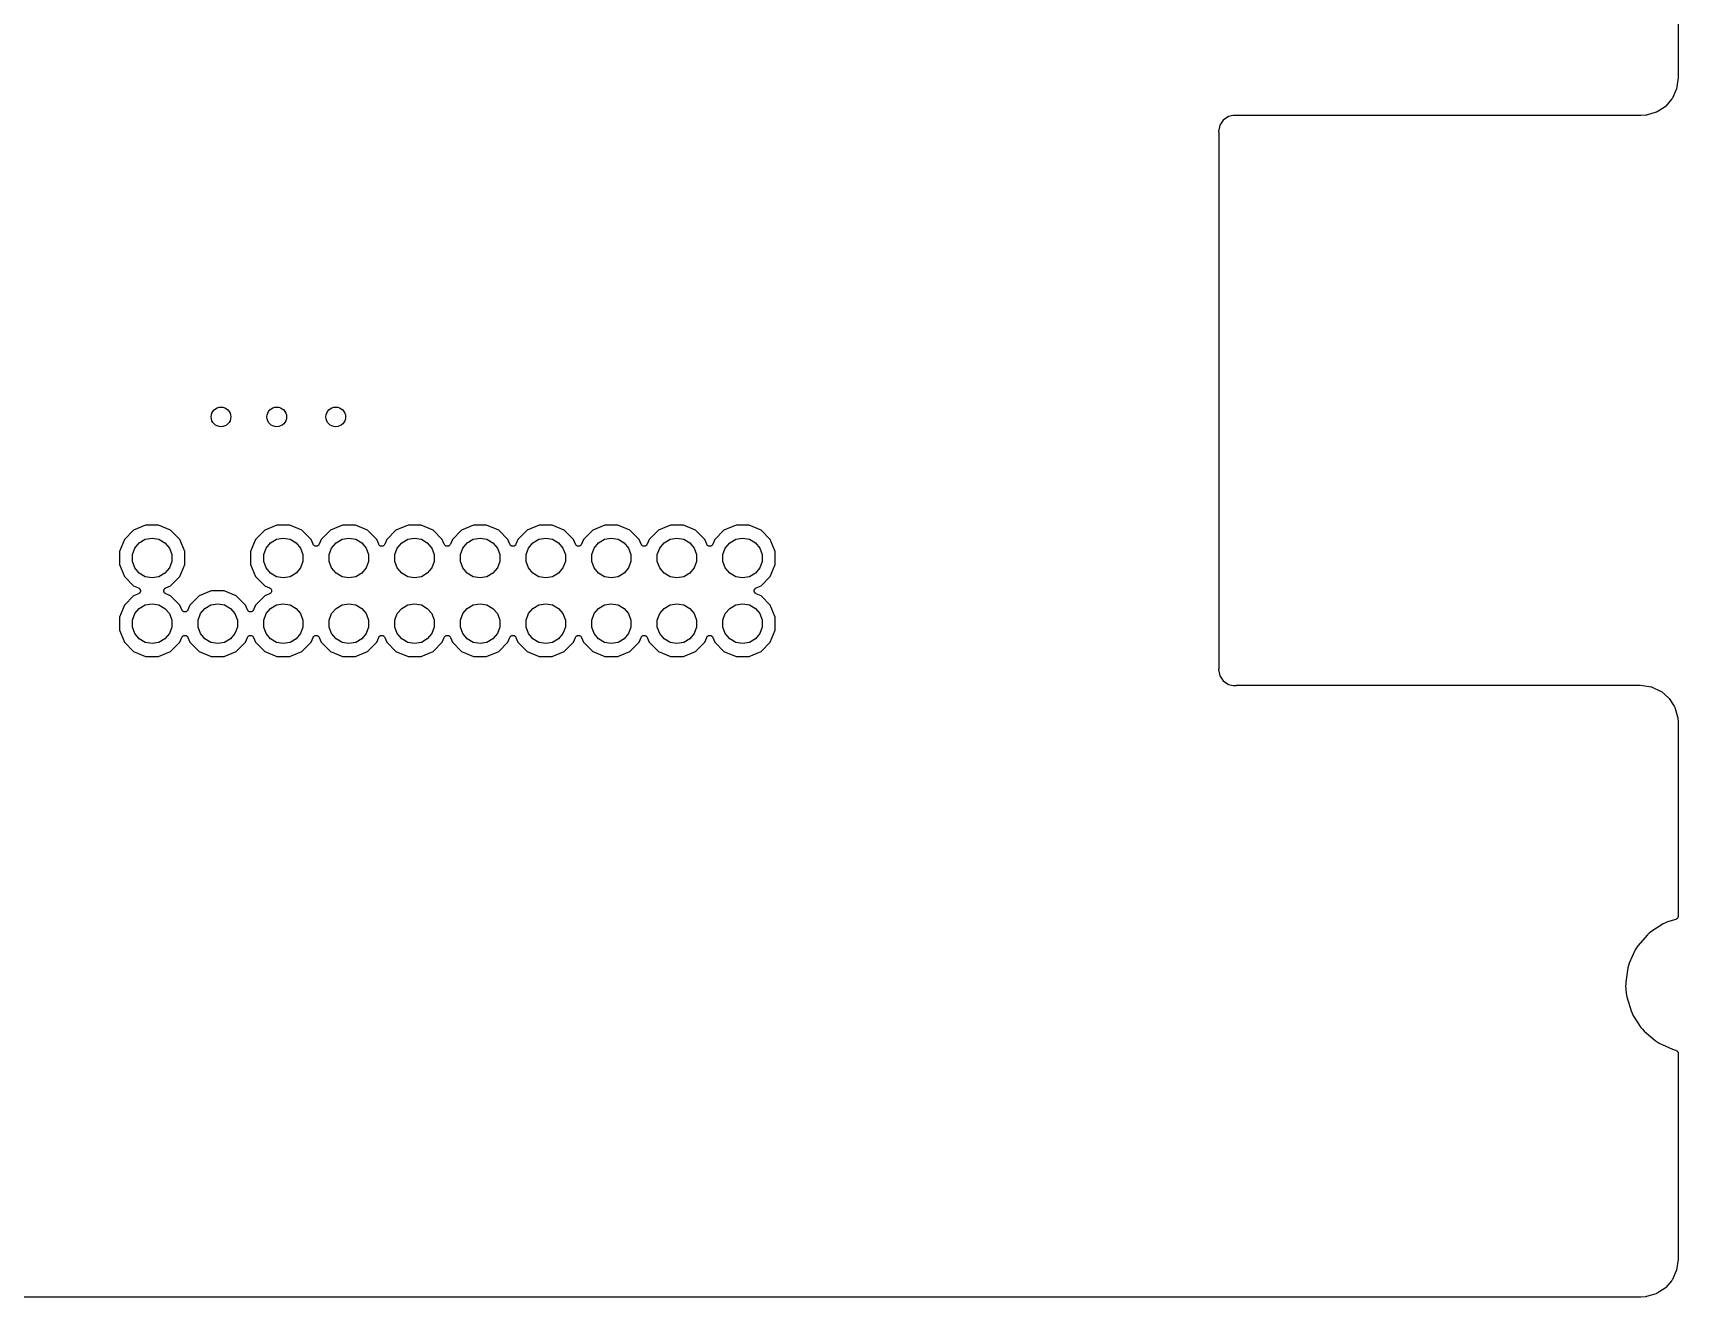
# Model space of a CAD drawing. Extents: x 121 to 245, y -148 to -51.
# Drawn here: x 180.8 to 244.5, y -148.5 to -99.6 of the extents above; entities that cross this region are included whole.
import ezdxf

# ---------------------------------------------------------------- set-up
doc = ezdxf.new("R2010")
doc.units = 0
doc.header["$MEASUREMENT"] = 0
doc.layers.add('BLACK', color=7, linetype='CONTINUOUS')

msp = doc.modelspace()

# ---------------------------------------------------------------- linework, layer by layer
at = {"layer": 'BLACK', "linetype": 'CONTINUOUS'}
for p, q in [((244.502, -56.7324), (244.502, -101.294)), ((244.431, -101.76), (244.28, -102.093)), ((244.436, -101.743), (244.431, -101.76)), ((244.441, -101.726), (244.436, -101.743)), ((244.501, -101.312), (244.441, -101.726)), ((244.502, -101.294), (244.5, -101.303)), ((244.5, -101.303), (244.501, -101.312)), ((243.995, -102.424), (243.688, -102.623)), ((244.008, -102.412), (243.995, -102.424)), ((244.022, -102.401), (244.008, -102.412)), ((244.261, -102.124), (244.022, -102.401)), ((244.27, -102.108), (244.261, -102.124)), ((244.28, -102.093), (244.27, -102.108)), ((226.757, -103.141), (226.71, -103.378)), ((226.892, -102.94), (226.757, -103.141)), ((227.093, -102.805), (226.892, -102.94)), ((227.282, -102.768), (227.093, -102.805)), ((227.33, -102.758), (227.282, -102.768)), ((227.282, -102.768), (227.282, -102.768)), ((227.378, -102.768), (227.33, -102.758)), ((227.39, -102.768), (227.378, -102.768)), ((227.402, -102.77), (227.39, -102.768)), ((243.051, -102.77), (227.402, -102.77)), ((243.055, -102.769), (243.051, -102.77)), ((243.06, -102.77), (243.055, -102.769)), ((243.254, -102.755), (243.06, -102.77)), ((243.267, -102.752), (243.254, -102.755)), ((243.281, -102.75), (243.267, -102.752)), ((243.655, -102.638), (243.281, -102.75)), ((243.671, -102.63), (243.655, -102.638)), ((243.688, -102.623), (243.671, -102.63)), ((226.71, -103.378), (226.72, -103.426)), ((226.72, -103.426), (226.72, -103.438)), ((226.72, -103.438), (226.722, -103.45)), ((226.722, -103.45), (226.722, -124.134)), ((184.702, -118.813), (184.345, -119.17)), ((185.168, -118.62), (184.702, -118.813)), ((185.672, -118.62), (185.168, -118.62)), ((186.138, -118.813), (185.672, -118.62)), ((186.495, -119.17), (186.138, -118.813)), ((189.782, -118.813), (189.425, -119.17)), ((190.248, -118.62), (189.782, -118.813)), ((190.752, -118.62), (190.248, -118.62)), ((191.218, -118.813), (190.752, -118.62)), ((191.575, -119.17), (191.218, -118.813)), ((192.322, -118.813), (191.965, -119.17)), ((192.788, -118.62), (192.322, -118.813)), ((193.292, -118.62), (192.788, -118.62)), ((193.758, -118.813), (193.292, -118.62)), ((194.115, -119.17), (193.758, -118.813)), ((194.862, -118.813), (194.505, -119.17)), ((195.328, -118.62), (194.862, -118.813)), ((195.832, -118.62), (195.328, -118.62)), ((196.298, -118.813), (195.832, -118.62)), ((196.655, -119.17), (196.298, -118.813)), ((197.402, -118.813), (197.045, -119.17)), ((197.868, -118.62), (197.402, -118.813)), ((198.372, -118.62), (197.868, -118.62)), ((198.838, -118.813), (198.372, -118.62)), ((199.195, -119.17), (198.838, -118.813)), ((199.942, -118.813), (199.585, -119.17)), ((200.408, -118.62), (199.942, -118.813)), ((200.912, -118.62), (200.408, -118.62)), ((201.378, -118.813), (200.912, -118.62)), ((201.735, -119.17), (201.378, -118.813)), ((202.482, -118.813), (202.125, -119.17)), ((202.948, -118.62), (202.482, -118.813)), ((203.452, -118.62), (202.948, -118.62)), ((203.918, -118.813), (203.452, -118.62)), ((204.275, -119.17), (203.918, -118.813)), ((205.022, -118.813), (204.665, -119.17)), ((205.488, -118.62), (205.022, -118.813)), ((205.992, -118.62), (205.488, -118.62)), ((206.458, -118.813), (205.992, -118.62)), ((206.815, -119.17), (206.458, -118.813)), ((207.562, -118.813), (207.205, -119.17)), ((208.028, -118.62), (207.562, -118.813)), ((208.532, -118.62), (208.028, -118.62)), ((208.998, -118.813), (208.532, -118.62)), ((209.355, -119.17), (208.998, -118.813)), ((184.345, -119.17), (184.152, -119.636)), ((184.152, -119.636), (184.152, -120.14)), ((184.66, -119.754), (184.752, -119.502)), ((184.752, -119.502), (184.924, -119.297)), ((184.924, -119.297), (185.156, -119.163)), ((185.156, -119.163), (185.42, -119.116)), ((185.42, -119.116), (185.684, -119.163)), ((185.684, -119.163), (185.916, -119.297)), ((185.916, -119.297), (186.088, -119.502)), ((186.088, -119.502), (186.18, -119.754)), ((186.688, -119.636), (186.495, -119.17)), ((186.688, -120.14), (186.688, -119.636)), ((189.425, -119.17), (189.232, -119.636)), ((189.232, -119.636), (189.232, -120.14)), ((189.74, -119.754), (189.832, -119.502)), ((189.832, -119.502), (190.004, -119.297)), ((190.004, -119.297), (190.236, -119.163)), ((190.236, -119.163), (190.5, -119.116)), ((190.5, -119.116), (190.764, -119.163)), ((190.764, -119.163), (190.996, -119.297)), ((190.996, -119.297), (191.168, -119.502)), ((191.168, -119.502), (191.26, -119.754)), ((191.653, -119.357), (191.575, -119.17)), ((191.662, -119.371), (191.653, -119.357)), ((191.669, -119.386), (191.662, -119.371)), ((191.673, -119.39), (191.669, -119.386)), ((191.676, -119.395), (191.673, -119.39)), ((191.69, -119.405), (191.676, -119.395)), ((191.702, -119.416), (191.69, -119.405)), ((191.707, -119.418), (191.702, -119.416)), ((191.711, -119.421), (191.707, -119.418)), ((191.727, -119.426), (191.711, -119.421)), ((191.743, -119.433), (191.727, -119.426)), ((191.748, -119.433), (191.743, -119.433)), ((191.753, -119.435), (191.748, -119.433)), ((191.77, -119.434), (191.753, -119.435)), ((191.787, -119.435), (191.77, -119.434)), ((191.792, -119.433), (191.787, -119.435)), ((191.797, -119.433), (191.792, -119.433)), ((191.813, -119.426), (191.797, -119.433)), ((191.829, -119.421), (191.813, -119.426)), ((191.833, -119.418), (191.829, -119.421)), ((191.838, -119.416), (191.833, -119.418)), ((191.85, -119.405), (191.838, -119.416)), ((191.864, -119.395), (191.85, -119.405)), ((191.867, -119.39), (191.864, -119.395)), ((191.871, -119.386), (191.867, -119.39)), ((191.878, -119.371), (191.871, -119.386)), ((191.887, -119.357), (191.878, -119.371)), ((191.965, -119.17), (191.887, -119.357)), ((192.28, -119.754), (192.372, -119.502)), ((192.372, -119.502), (192.544, -119.297)), ((192.544, -119.297), (192.776, -119.163)), ((192.776, -119.163), (193.04, -119.116)), ((193.04, -119.116), (193.304, -119.163)), ((193.304, -119.163), (193.536, -119.297)), ((193.536, -119.297), (193.708, -119.502)), ((193.708, -119.502), (193.8, -119.754)), ((194.193, -119.357), (194.115, -119.17)), ((194.202, -119.371), (194.193, -119.357)), ((194.209, -119.386), (194.202, -119.371)), ((194.213, -119.39), (194.209, -119.386)), ((194.216, -119.395), (194.213, -119.39)), ((194.23, -119.405), (194.216, -119.395)), ((194.242, -119.416), (194.23, -119.405)), ((194.247, -119.418), (194.242, -119.416)), ((194.251, -119.421), (194.247, -119.418)), ((194.267, -119.426), (194.251, -119.421)), ((194.283, -119.433), (194.267, -119.426)), ((194.288, -119.433), (194.283, -119.433)), ((194.293, -119.435), (194.288, -119.433)), ((194.31, -119.434), (194.293, -119.435)), ((194.327, -119.435), (194.31, -119.434)), ((194.332, -119.433), (194.327, -119.435)), ((194.337, -119.433), (194.332, -119.433)), ((194.353, -119.426), (194.337, -119.433)), ((194.369, -119.421), (194.353, -119.426)), ((194.373, -119.418), (194.369, -119.421)), ((194.378, -119.416), (194.373, -119.418)), ((194.39, -119.405), (194.378, -119.416)), ((194.404, -119.395), (194.39, -119.405)), ((194.407, -119.39), (194.404, -119.395)), ((194.411, -119.386), (194.407, -119.39)), ((194.418, -119.371), (194.411, -119.386)), ((194.427, -119.357), (194.418, -119.371)), ((194.505, -119.17), (194.427, -119.357)), ((194.82, -119.754), (194.912, -119.502)), ((194.912, -119.502), (195.084, -119.297)), ((195.084, -119.297), (195.316, -119.163)), ((195.316, -119.163), (195.58, -119.116)), ((195.58, -119.116), (195.844, -119.163)), ((195.844, -119.163), (196.076, -119.297)), ((196.076, -119.297), (196.248, -119.502)), ((196.248, -119.502), (196.34, -119.754)), ((196.733, -119.357), (196.655, -119.17)), ((196.742, -119.371), (196.733, -119.357)), ((196.749, -119.386), (196.742, -119.371)), ((196.753, -119.39), (196.749, -119.386)), ((196.756, -119.395), (196.753, -119.39)), ((196.77, -119.405), (196.756, -119.395)), ((196.782, -119.416), (196.77, -119.405)), ((196.787, -119.418), (196.782, -119.416)), ((196.791, -119.421), (196.787, -119.418)), ((196.807, -119.426), (196.791, -119.421)), ((196.823, -119.433), (196.807, -119.426)), ((196.828, -119.433), (196.823, -119.433)), ((196.833, -119.435), (196.828, -119.433)), ((196.85, -119.434), (196.833, -119.435)), ((196.867, -119.435), (196.85, -119.434)), ((196.872, -119.433), (196.867, -119.435)), ((196.877, -119.433), (196.872, -119.433)), ((196.893, -119.426), (196.877, -119.433)), ((196.909, -119.421), (196.893, -119.426)), ((196.913, -119.418), (196.909, -119.421)), ((196.918, -119.416), (196.913, -119.418)), ((196.93, -119.405), (196.918, -119.416)), ((196.944, -119.395), (196.93, -119.405)), ((196.947, -119.39), (196.944, -119.395)), ((196.951, -119.386), (196.947, -119.39)), ((196.958, -119.371), (196.951, -119.386)), ((196.967, -119.357), (196.958, -119.371)), ((197.045, -119.17), (196.967, -119.357)), ((197.36, -119.754), (197.452, -119.502)), ((197.452, -119.502), (197.624, -119.297)), ((197.624, -119.297), (197.856, -119.163)), ((197.856, -119.163), (198.12, -119.116)), ((198.12, -119.116), (198.384, -119.163)), ((198.384, -119.163), (198.616, -119.297)), ((198.616, -119.297), (198.788, -119.502)), ((198.788, -119.502), (198.88, -119.754)), ((199.273, -119.357), (199.195, -119.17)), ((199.282, -119.371), (199.273, -119.357)), ((199.289, -119.386), (199.282, -119.371)), ((199.293, -119.39), (199.289, -119.386)), ((199.296, -119.395), (199.293, -119.39)), ((199.31, -119.405), (199.296, -119.395)), ((199.322, -119.416), (199.31, -119.405)), ((199.327, -119.418), (199.322, -119.416)), ((199.331, -119.421), (199.327, -119.418)), ((199.347, -119.426), (199.331, -119.421)), ((199.363, -119.433), (199.347, -119.426)), ((199.368, -119.433), (199.363, -119.433)), ((199.373, -119.435), (199.368, -119.433)), ((199.39, -119.434), (199.373, -119.435)), ((199.407, -119.435), (199.39, -119.434)), ((199.412, -119.433), (199.407, -119.435)), ((199.417, -119.433), (199.412, -119.433)), ((199.433, -119.426), (199.417, -119.433)), ((199.449, -119.421), (199.433, -119.426)), ((199.453, -119.418), (199.449, -119.421)), ((199.458, -119.416), (199.453, -119.418)), ((199.47, -119.405), (199.458, -119.416)), ((199.484, -119.395), (199.47, -119.405)), ((199.487, -119.39), (199.484, -119.395)), ((199.491, -119.386), (199.487, -119.39)), ((199.498, -119.371), (199.491, -119.386)), ((199.507, -119.357), (199.498, -119.371)), ((199.585, -119.17), (199.507, -119.357)), ((199.9, -119.754), (199.992, -119.502)), ((199.992, -119.502), (200.164, -119.297)), ((200.164, -119.297), (200.396, -119.163)), ((200.396, -119.163), (200.66, -119.116)), ((200.66, -119.116), (200.924, -119.163)), ((200.924, -119.163), (201.156, -119.297)), ((201.156, -119.297), (201.328, -119.502)), ((201.328, -119.502), (201.42, -119.754)), ((201.813, -119.357), (201.735, -119.17)), ((201.822, -119.371), (201.813, -119.357)), ((201.829, -119.386), (201.822, -119.371)), ((201.833, -119.39), (201.829, -119.386)), ((201.836, -119.395), (201.833, -119.39)), ((201.85, -119.405), (201.836, -119.395)), ((201.862, -119.416), (201.85, -119.405)), ((201.867, -119.418), (201.862, -119.416)), ((201.871, -119.421), (201.867, -119.418)), ((201.887, -119.426), (201.871, -119.421)), ((201.903, -119.433), (201.887, -119.426)), ((201.908, -119.433), (201.903, -119.433)), ((201.913, -119.435), (201.908, -119.433)), ((201.93, -119.434), (201.913, -119.435)), ((201.947, -119.435), (201.93, -119.434)), ((201.952, -119.433), (201.947, -119.435)), ((201.957, -119.433), (201.952, -119.433)), ((201.973, -119.426), (201.957, -119.433)), ((201.989, -119.421), (201.973, -119.426)), ((201.993, -119.418), (201.989, -119.421)), ((201.998, -119.416), (201.993, -119.418)), ((202.01, -119.405), (201.998, -119.416)), ((202.024, -119.395), (202.01, -119.405)), ((202.027, -119.39), (202.024, -119.395)), ((202.031, -119.386), (202.027, -119.39)), ((202.038, -119.371), (202.031, -119.386)), ((202.047, -119.357), (202.038, -119.371)), ((202.125, -119.17), (202.047, -119.357)), ((202.44, -119.754), (202.532, -119.502)), ((202.532, -119.502), (202.704, -119.297)), ((202.704, -119.297), (202.936, -119.163)), ((202.936, -119.163), (203.2, -119.116)), ((203.2, -119.116), (203.464, -119.163)), ((203.464, -119.163), (203.696, -119.297)), ((203.696, -119.297), (203.868, -119.502)), ((203.868, -119.502), (203.96, -119.754)), ((204.353, -119.357), (204.275, -119.17)), ((204.362, -119.371), (204.353, -119.357)), ((204.369, -119.386), (204.362, -119.371)), ((204.373, -119.39), (204.369, -119.386)), ((204.376, -119.395), (204.373, -119.39)), ((204.39, -119.405), (204.376, -119.395)), ((204.402, -119.416), (204.39, -119.405)), ((204.407, -119.418), (204.402, -119.416)), ((204.411, -119.421), (204.407, -119.418)), ((204.427, -119.426), (204.411, -119.421)), ((204.443, -119.433), (204.427, -119.426)), ((204.448, -119.433), (204.443, -119.433)), ((204.453, -119.435), (204.448, -119.433)), ((204.47, -119.434), (204.453, -119.435)), ((204.487, -119.435), (204.47, -119.434)), ((204.492, -119.433), (204.487, -119.435)), ((204.497, -119.433), (204.492, -119.433)), ((204.513, -119.426), (204.497, -119.433)), ((204.529, -119.421), (204.513, -119.426)), ((204.533, -119.418), (204.529, -119.421)), ((204.538, -119.416), (204.533, -119.418)), ((204.55, -119.405), (204.538, -119.416)), ((204.564, -119.395), (204.55, -119.405)), ((204.567, -119.39), (204.564, -119.395)), ((204.571, -119.386), (204.567, -119.39)), ((204.578, -119.371), (204.571, -119.386)), ((204.587, -119.357), (204.578, -119.371)), ((204.665, -119.17), (204.587, -119.357)), ((204.98, -119.754), (205.072, -119.502)), ((205.072, -119.502), (205.244, -119.297)), ((205.244, -119.297), (205.476, -119.163)), ((205.476, -119.163), (205.74, -119.116)), ((205.74, -119.116), (206.004, -119.163)), ((206.004, -119.163), (206.236, -119.297)), ((206.236, -119.297), (206.408, -119.502)), ((206.408, -119.502), (206.5, -119.754)), ((206.893, -119.357), (206.815, -119.17)), ((206.902, -119.371), (206.893, -119.357)), ((206.909, -119.386), (206.902, -119.371)), ((206.913, -119.39), (206.909, -119.386)), ((206.916, -119.395), (206.913, -119.39)), ((206.93, -119.405), (206.916, -119.395)), ((206.942, -119.416), (206.93, -119.405)), ((206.947, -119.418), (206.942, -119.416)), ((206.951, -119.421), (206.947, -119.418)), ((206.967, -119.426), (206.951, -119.421)), ((206.983, -119.433), (206.967, -119.426)), ((206.988, -119.433), (206.983, -119.433)), ((206.993, -119.435), (206.988, -119.433)), ((207.01, -119.434), (206.993, -119.435)), ((207.027, -119.435), (207.01, -119.434)), ((207.032, -119.433), (207.027, -119.435)), ((207.037, -119.433), (207.032, -119.433)), ((207.053, -119.426), (207.037, -119.433)), ((207.069, -119.421), (207.053, -119.426)), ((207.073, -119.418), (207.069, -119.421)), ((207.078, -119.416), (207.073, -119.418)), ((207.09, -119.405), (207.078, -119.416)), ((207.104, -119.395), (207.09, -119.405)), ((207.107, -119.39), (207.104, -119.395)), ((207.111, -119.386), (207.107, -119.39)), ((207.118, -119.371), (207.111, -119.386)), ((207.127, -119.357), (207.118, -119.371)), ((207.205, -119.17), (207.127, -119.357)), ((207.52, -119.754), (207.612, -119.502)), ((207.612, -119.502), (207.784, -119.297)), ((207.784, -119.297), (208.016, -119.163)), ((208.016, -119.163), (208.28, -119.116)), ((208.28, -119.116), (208.544, -119.163)), ((208.544, -119.163), (208.776, -119.297)), ((208.776, -119.297), (208.948, -119.502)), ((208.948, -119.502), (209.04, -119.754)), ((209.548, -119.636), (209.355, -119.17)), ((209.548, -120.14), (209.548, -119.636)), ((184.152, -120.14), (184.345, -120.606)), ((184.66, -120.022), (184.66, -119.754)), ((184.752, -120.274), (184.66, -120.022)), ((184.924, -120.479), (184.752, -120.274)), ((186.088, -120.274), (185.916, -120.479)), ((186.18, -120.022), (186.088, -120.274)), ((186.18, -119.754), (186.18, -120.022)), ((186.495, -120.606), (186.688, -120.14)), ((189.232, -120.14), (189.425, -120.606)), ((189.74, -120.022), (189.74, -119.754)), ((189.832, -120.274), (189.74, -120.022)), ((190.004, -120.479), (189.832, -120.274)), ((191.168, -120.274), (190.996, -120.479)), ((191.26, -120.022), (191.168, -120.274)), ((191.26, -119.754), (191.26, -120.022)), ((192.28, -120.022), (192.28, -119.754)), ((192.372, -120.274), (192.28, -120.022)), ((192.544, -120.479), (192.372, -120.274)), ((193.708, -120.274), (193.536, -120.479)), ((193.8, -120.022), (193.708, -120.274)), ((193.8, -119.754), (193.8, -120.022)), ((194.82, -120.022), (194.82, -119.754)), ((194.912, -120.274), (194.82, -120.022)), ((195.084, -120.479), (194.912, -120.274)), ((196.248, -120.274), (196.076, -120.479)), ((196.34, -120.022), (196.248, -120.274)), ((196.34, -119.754), (196.34, -120.022)), ((197.36, -120.022), (197.36, -119.754)), ((197.452, -120.274), (197.36, -120.022)), ((197.624, -120.479), (197.452, -120.274)), ((198.788, -120.274), (198.616, -120.479)), ((198.88, -120.022), (198.788, -120.274)), ((198.88, -119.754), (198.88, -120.022)), ((199.9, -120.022), (199.9, -119.754)), ((199.992, -120.274), (199.9, -120.022)), ((200.164, -120.479), (199.992, -120.274)), ((201.328, -120.274), (201.156, -120.479)), ((201.42, -120.022), (201.328, -120.274)), ((201.42, -119.754), (201.42, -120.022)), ((202.44, -120.022), (202.44, -119.754)), ((202.532, -120.274), (202.44, -120.022)), ((202.704, -120.479), (202.532, -120.274)), ((203.868, -120.274), (203.696, -120.479)), ((203.96, -120.022), (203.868, -120.274)), ((203.96, -119.754), (203.96, -120.022)), ((204.98, -120.022), (204.98, -119.754)), ((205.072, -120.274), (204.98, -120.022)), ((205.244, -120.479), (205.072, -120.274)), ((206.408, -120.274), (206.236, -120.479)), ((206.5, -120.022), (206.408, -120.274)), ((206.5, -119.754), (206.5, -120.022)), ((207.52, -120.022), (207.52, -119.754)), ((207.612, -120.274), (207.52, -120.022)), ((207.784, -120.479), (207.612, -120.274)), ((208.948, -120.274), (208.776, -120.479)), ((209.04, -120.022), (208.948, -120.274)), ((209.04, -119.754), (209.04, -120.022)), ((209.355, -120.606), (209.548, -120.14)), ((184.345, -120.606), (184.702, -120.963)), ((184.702, -120.963), (184.889, -121.041)), ((185.156, -120.613), (184.924, -120.479)), ((185.42, -120.66), (185.156, -120.613)), ((185.684, -120.613), (185.42, -120.66)), ((185.916, -120.479), (185.684, -120.613)), ((185.951, -121.041), (186.138, -120.963)), ((186.138, -120.963), (186.495, -120.606)), ((189.425, -120.606), (189.782, -120.963)), ((189.782, -120.963), (189.969, -121.041)), ((190.236, -120.613), (190.004, -120.479)), ((190.5, -120.66), (190.236, -120.613)), ((190.764, -120.613), (190.5, -120.66)), ((190.996, -120.479), (190.764, -120.613)), ((192.776, -120.613), (192.544, -120.479)), ((193.04, -120.66), (192.776, -120.613)), ((193.304, -120.613), (193.04, -120.66)), ((193.536, -120.479), (193.304, -120.613)), ((195.316, -120.613), (195.084, -120.479)), ((195.58, -120.66), (195.316, -120.613)), ((195.844, -120.613), (195.58, -120.66)), ((196.076, -120.479), (195.844, -120.613)), ((197.856, -120.613), (197.624, -120.479)), ((198.12, -120.66), (197.856, -120.613)), ((198.384, -120.613), (198.12, -120.66)), ((198.616, -120.479), (198.384, -120.613)), ((200.396, -120.613), (200.164, -120.479)), ((200.66, -120.66), (200.396, -120.613)), ((200.924, -120.613), (200.66, -120.66)), ((201.156, -120.479), (200.924, -120.613)), ((202.936, -120.613), (202.704, -120.479)), ((203.2, -120.66), (202.936, -120.613)), ((203.464, -120.613), (203.2, -120.66)), ((203.696, -120.479), (203.464, -120.613)), ((205.476, -120.613), (205.244, -120.479)), ((205.74, -120.66), (205.476, -120.613)), ((206.004, -120.613), (205.74, -120.66)), ((206.236, -120.479), (206.004, -120.613)), ((208.016, -120.613), (207.784, -120.479)), ((208.28, -120.66), (208.016, -120.613)), ((208.544, -120.613), (208.28, -120.66)), ((208.776, -120.479), (208.544, -120.613)), ((208.811, -121.041), (208.998, -120.963)), ((208.998, -120.963), (209.355, -120.606)), ((184.702, -121.353), (184.345, -121.71)), ((184.889, -121.275), (184.702, -121.353)), ((184.889, -121.041), (184.903, -121.05)), ((184.903, -121.266), (184.889, -121.275)), ((184.903, -121.05), (184.918, -121.057)), ((184.918, -121.259), (184.903, -121.266)), ((184.918, -121.057), (184.922, -121.061)), ((184.922, -121.255), (184.918, -121.259)), ((184.922, -121.061), (184.927, -121.064)), ((184.927, -121.252), (184.922, -121.255)), ((184.927, -121.064), (184.937, -121.078)), ((184.937, -121.238), (184.927, -121.252)), ((184.937, -121.078), (184.948, -121.09)), ((184.948, -121.226), (184.937, -121.238)), ((184.948, -121.09), (184.95, -121.095)), ((184.95, -121.221), (184.948, -121.226)), ((184.95, -121.095), (184.953, -121.099)), ((184.953, -121.217), (184.95, -121.221)), ((184.953, -121.099), (184.958, -121.115)), ((184.958, -121.201), (184.953, -121.217)), ((184.958, -121.115), (184.965, -121.131)), ((184.965, -121.185), (184.958, -121.201)), ((184.965, -121.131), (184.965, -121.136)), ((184.965, -121.136), (184.967, -121.141)), ((184.967, -121.175), (184.965, -121.18)), ((184.965, -121.18), (184.965, -121.185)), ((184.967, -121.141), (184.966, -121.158)), ((184.966, -121.158), (184.967, -121.175)), ((185.156, -121.703), (185.42, -121.656)), ((185.42, -121.656), (185.684, -121.703)), ((185.873, -121.141), (185.875, -121.136)), ((185.874, -121.158), (185.873, -121.141)), ((185.873, -121.175), (185.874, -121.158)), ((185.875, -121.18), (185.873, -121.175)), ((185.875, -121.131), (185.882, -121.115)), ((185.875, -121.136), (185.875, -121.131)), ((185.875, -121.185), (185.875, -121.18)), ((185.882, -121.201), (185.875, -121.185)), ((185.882, -121.115), (185.887, -121.099)), ((185.887, -121.217), (185.882, -121.201)), ((185.887, -121.099), (185.89, -121.095)), ((185.89, -121.221), (185.887, -121.217)), ((185.89, -121.095), (185.892, -121.09)), ((185.892, -121.226), (185.89, -121.221)), ((185.892, -121.09), (185.903, -121.078)), ((185.903, -121.238), (185.892, -121.226)), ((185.903, -121.078), (185.913, -121.064)), ((185.913, -121.252), (185.903, -121.238)), ((185.913, -121.064), (185.918, -121.061)), ((185.918, -121.255), (185.913, -121.252)), ((185.918, -121.061), (185.922, -121.057)), ((185.922, -121.259), (185.918, -121.255)), ((185.922, -121.057), (185.937, -121.05)), ((185.937, -121.266), (185.922, -121.259)), ((185.937, -121.05), (185.951, -121.041)), ((185.951, -121.275), (185.937, -121.266)), ((186.138, -121.353), (185.951, -121.275)), ((186.495, -121.71), (186.138, -121.353)), ((187.242, -121.353), (186.885, -121.71)), ((187.708, -121.16), (187.242, -121.353)), ((187.696, -121.703), (187.96, -121.656)), ((188.212, -121.16), (187.708, -121.16)), ((187.96, -121.656), (188.224, -121.703)), ((188.678, -121.353), (188.212, -121.16)), ((189.035, -121.71), (188.678, -121.353)), ((189.782, -121.353), (189.425, -121.71)), ((189.969, -121.275), (189.782, -121.353)), ((189.969, -121.041), (189.983, -121.05)), ((189.983, -121.266), (189.969, -121.275)), ((189.983, -121.05), (189.998, -121.057)), ((189.998, -121.259), (189.983, -121.266)), ((189.998, -121.057), (190.002, -121.061)), ((190.002, -121.255), (189.998, -121.259)), ((190.002, -121.061), (190.007, -121.064)), ((190.007, -121.252), (190.002, -121.255)), ((190.007, -121.064), (190.017, -121.078)), ((190.017, -121.238), (190.007, -121.252)), ((190.017, -121.078), (190.028, -121.09)), ((190.028, -121.226), (190.017, -121.238)), ((190.028, -121.09), (190.03, -121.095)), ((190.03, -121.221), (190.028, -121.226)), ((190.03, -121.095), (190.033, -121.099)), ((190.033, -121.217), (190.03, -121.221)), ((190.033, -121.099), (190.038, -121.115)), ((190.038, -121.201), (190.033, -121.217)), ((190.038, -121.115), (190.045, -121.131)), ((190.045, -121.185), (190.038, -121.201)), ((190.045, -121.131), (190.045, -121.136)), ((190.045, -121.136), (190.047, -121.141)), ((190.047, -121.175), (190.045, -121.18)), ((190.045, -121.18), (190.045, -121.185)), ((190.047, -121.141), (190.046, -121.158)), ((190.046, -121.158), (190.047, -121.175)), ((190.236, -121.703), (190.5, -121.656)), ((190.5, -121.656), (190.764, -121.703)), ((192.776, -121.703), (193.04, -121.656)), ((193.04, -121.656), (193.304, -121.703)), ((195.316, -121.703), (195.58, -121.656)), ((195.58, -121.656), (195.844, -121.703)), ((197.856, -121.703), (198.12, -121.656)), ((198.12, -121.656), (198.384, -121.703)), ((200.396, -121.703), (200.66, -121.656)), ((200.66, -121.656), (200.924, -121.703)), ((202.936, -121.703), (203.2, -121.656)), ((203.2, -121.656), (203.464, -121.703)), ((205.476, -121.703), (205.74, -121.656)), ((205.74, -121.656), (206.004, -121.703)), ((208.016, -121.703), (208.28, -121.656)), ((208.28, -121.656), (208.544, -121.703)), ((208.733, -121.141), (208.735, -121.136)), ((208.734, -121.158), (208.733, -121.141)), ((208.733, -121.175), (208.734, -121.158)), ((208.735, -121.18), (208.733, -121.175)), ((208.735, -121.131), (208.742, -121.115)), ((208.735, -121.136), (208.735, -121.131)), ((208.735, -121.185), (208.735, -121.18)), ((208.742, -121.201), (208.735, -121.185)), ((208.742, -121.115), (208.747, -121.099)), ((208.747, -121.217), (208.742, -121.201)), ((208.747, -121.099), (208.75, -121.095)), ((208.75, -121.221), (208.747, -121.217)), ((208.75, -121.095), (208.752, -121.09)), ((208.752, -121.226), (208.75, -121.221)), ((208.752, -121.09), (208.763, -121.078)), ((208.763, -121.238), (208.752, -121.226)), ((208.763, -121.078), (208.773, -121.064)), ((208.773, -121.252), (208.763, -121.238)), ((208.773, -121.064), (208.778, -121.061)), ((208.778, -121.255), (208.773, -121.252)), ((208.778, -121.061), (208.782, -121.057)), ((208.782, -121.259), (208.778, -121.255)), ((208.782, -121.057), (208.797, -121.05)), ((208.797, -121.266), (208.782, -121.259)), ((208.797, -121.05), (208.811, -121.041)), ((208.811, -121.275), (208.797, -121.266)), ((208.998, -121.353), (208.811, -121.275)), ((209.355, -121.71), (208.998, -121.353)), ((184.345, -121.71), (184.152, -122.176)), ((184.152, -122.176), (184.152, -122.68)), ((184.66, -122.294), (184.752, -122.042)), ((184.66, -122.562), (184.66, -122.294)), ((184.752, -122.042), (184.924, -121.837)), ((184.924, -121.837), (185.156, -121.703)), ((185.684, -121.703), (185.916, -121.837)), ((185.916, -121.837), (186.088, -122.042)), ((186.088, -122.042), (186.18, -122.294)), ((186.18, -122.294), (186.18, -122.562)), ((186.573, -121.897), (186.495, -121.71)), ((186.582, -121.911), (186.573, -121.897)), ((186.589, -121.926), (186.582, -121.911)), ((186.593, -121.93), (186.589, -121.926)), ((186.596, -121.935), (186.593, -121.93)), ((186.61, -121.945), (186.596, -121.935)), ((186.622, -121.956), (186.61, -121.945)), ((186.627, -121.958), (186.622, -121.956)), ((186.631, -121.961), (186.627, -121.958)), ((186.647, -121.966), (186.631, -121.961)), ((186.663, -121.973), (186.647, -121.966)), ((186.668, -121.973), (186.663, -121.973)), ((186.673, -121.975), (186.668, -121.973)), ((186.69, -121.974), (186.673, -121.975)), ((186.707, -121.975), (186.69, -121.974)), ((186.712, -121.973), (186.707, -121.975)), ((186.717, -121.973), (186.712, -121.973)), ((186.733, -121.966), (186.717, -121.973)), ((186.749, -121.961), (186.733, -121.966)), ((186.753, -121.958), (186.749, -121.961)), ((186.758, -121.956), (186.753, -121.958)), ((186.77, -121.945), (186.758, -121.956)), ((186.784, -121.935), (186.77, -121.945)), ((186.787, -121.93), (186.784, -121.935)), ((186.791, -121.926), (186.787, -121.93)), ((186.798, -121.911), (186.791, -121.926)), ((186.807, -121.897), (186.798, -121.911)), ((186.885, -121.71), (186.807, -121.897)), ((187.2, -122.294), (187.292, -122.042)), ((187.2, -122.562), (187.2, -122.294)), ((187.292, -122.042), (187.464, -121.837)), ((187.464, -121.837), (187.696, -121.703)), ((188.224, -121.703), (188.456, -121.837)), ((188.456, -121.837), (188.628, -122.042)), ((188.628, -122.042), (188.72, -122.294)), ((188.72, -122.294), (188.72, -122.562)), ((189.113, -121.897), (189.035, -121.71)), ((189.122, -121.911), (189.113, -121.897)), ((189.129, -121.926), (189.122, -121.911)), ((189.133, -121.93), (189.129, -121.926)), ((189.136, -121.935), (189.133, -121.93)), ((189.15, -121.945), (189.136, -121.935)), ((189.162, -121.956), (189.15, -121.945)), ((189.167, -121.958), (189.162, -121.956)), ((189.171, -121.961), (189.167, -121.958)), ((189.187, -121.966), (189.171, -121.961)), ((189.203, -121.973), (189.187, -121.966)), ((189.208, -121.973), (189.203, -121.973)), ((189.213, -121.975), (189.208, -121.973)), ((189.23, -121.974), (189.213, -121.975)), ((189.247, -121.975), (189.23, -121.974)), ((189.252, -121.973), (189.247, -121.975)), ((189.257, -121.973), (189.252, -121.973)), ((189.273, -121.966), (189.257, -121.973)), ((189.289, -121.961), (189.273, -121.966)), ((189.293, -121.958), (189.289, -121.961)), ((189.298, -121.956), (189.293, -121.958)), ((189.31, -121.945), (189.298, -121.956)), ((189.324, -121.935), (189.31, -121.945)), ((189.327, -121.93), (189.324, -121.935)), ((189.331, -121.926), (189.327, -121.93)), ((189.338, -121.911), (189.331, -121.926)), ((189.347, -121.897), (189.338, -121.911)), ((189.425, -121.71), (189.347, -121.897)), ((189.74, -122.294), (189.832, -122.042)), ((189.74, -122.562), (189.74, -122.294)), ((189.832, -122.042), (190.004, -121.837)), ((190.004, -121.837), (190.236, -121.703)), ((190.764, -121.703), (190.996, -121.837)), ((190.996, -121.837), (191.168, -122.042)), ((191.168, -122.042), (191.26, -122.294)), ((191.26, -122.294), (191.26, -122.562)), ((192.28, -122.294), (192.372, -122.042)), ((192.28, -122.562), (192.28, -122.294)), ((192.372, -122.042), (192.544, -121.837)), ((192.544, -121.837), (192.776, -121.703)), ((193.304, -121.703), (193.536, -121.837)), ((193.536, -121.837), (193.708, -122.042)), ((193.708, -122.042), (193.8, -122.294)), ((193.8, -122.294), (193.8, -122.562)), ((194.82, -122.294), (194.912, -122.042)), ((194.82, -122.562), (194.82, -122.294)), ((194.912, -122.042), (195.084, -121.837)), ((195.084, -121.837), (195.316, -121.703)), ((195.844, -121.703), (196.076, -121.837)), ((196.076, -121.837), (196.248, -122.042)), ((196.248, -122.042), (196.34, -122.294)), ((196.34, -122.294), (196.34, -122.562)), ((197.36, -122.294), (197.452, -122.042)), ((197.36, -122.562), (197.36, -122.294)), ((197.452, -122.042), (197.624, -121.837)), ((197.624, -121.837), (197.856, -121.703)), ((198.384, -121.703), (198.616, -121.837)), ((198.616, -121.837), (198.788, -122.042)), ((198.788, -122.042), (198.88, -122.294)), ((198.88, -122.294), (198.88, -122.562)), ((199.9, -122.294), (199.992, -122.042)), ((199.9, -122.562), (199.9, -122.294)), ((199.992, -122.042), (200.164, -121.837)), ((200.164, -121.837), (200.396, -121.703)), ((200.924, -121.703), (201.156, -121.837)), ((201.156, -121.837), (201.328, -122.042)), ((201.328, -122.042), (201.42, -122.294)), ((201.42, -122.294), (201.42, -122.562)), ((202.44, -122.294), (202.532, -122.042)), ((202.44, -122.562), (202.44, -122.294)), ((202.532, -122.042), (202.704, -121.837)), ((202.704, -121.837), (202.936, -121.703)), ((203.464, -121.703), (203.696, -121.837)), ((203.696, -121.837), (203.868, -122.042)), ((203.868, -122.042), (203.96, -122.294)), ((203.96, -122.294), (203.96, -122.562)), ((204.98, -122.294), (205.072, -122.042)), ((204.98, -122.562), (204.98, -122.294)), ((205.072, -122.042), (205.244, -121.837)), ((205.244, -121.837), (205.476, -121.703)), ((206.004, -121.703), (206.236, -121.837)), ((206.236, -121.837), (206.408, -122.042)), ((206.408, -122.042), (206.5, -122.294)), ((206.5, -122.294), (206.5, -122.562)), ((207.52, -122.294), (207.612, -122.042)), ((207.52, -122.562), (207.52, -122.294)), ((207.612, -122.042), (207.784, -121.837)), ((207.784, -121.837), (208.016, -121.703)), ((208.544, -121.703), (208.776, -121.837)), ((208.776, -121.837), (208.948, -122.042)), ((208.948, -122.042), (209.04, -122.294)), ((209.04, -122.294), (209.04, -122.562)), ((209.548, -122.176), (209.355, -121.71)), ((209.548, -122.68), (209.548, -122.176)), ((184.152, -122.68), (184.345, -123.146)), ((184.752, -122.814), (184.66, -122.562)), ((184.924, -123.019), (184.752, -122.814)), ((186.088, -122.814), (185.916, -123.019)), ((186.18, -122.562), (186.088, -122.814)), ((186.582, -122.945), (186.589, -122.93)), ((186.589, -122.93), (186.593, -122.926)), ((186.593, -122.926), (186.596, -122.921)), ((186.596, -122.921), (186.61, -122.911)), ((186.61, -122.911), (186.622, -122.9)), ((186.622, -122.9), (186.627, -122.898)), ((186.627, -122.898), (186.631, -122.895)), ((186.631, -122.895), (186.647, -122.89)), ((186.647, -122.89), (186.663, -122.883)), ((186.663, -122.883), (186.668, -122.883)), ((186.668, -122.883), (186.673, -122.881)), ((186.673, -122.881), (186.69, -122.882)), ((186.69, -122.882), (186.707, -122.881)), ((186.707, -122.881), (186.712, -122.883)), ((186.712, -122.883), (186.717, -122.883)), ((186.717, -122.883), (186.733, -122.89)), ((186.733, -122.89), (186.749, -122.895)), ((186.749, -122.895), (186.753, -122.898)), ((186.753, -122.898), (186.758, -122.9)), ((186.758, -122.9), (186.77, -122.911)), ((186.77, -122.911), (186.784, -122.921)), ((186.784, -122.921), (186.787, -122.926)), ((186.787, -122.926), (186.791, -122.93)), ((186.791, -122.93), (186.798, -122.945)), ((187.292, -122.814), (187.2, -122.562)), ((187.464, -123.019), (187.292, -122.814)), ((188.628, -122.814), (188.456, -123.019)), ((188.72, -122.562), (188.628, -122.814)), ((189.122, -122.945), (189.129, -122.93)), ((189.129, -122.93), (189.133, -122.926)), ((189.133, -122.926), (189.136, -122.921)), ((189.136, -122.921), (189.15, -122.911)), ((189.15, -122.911), (189.162, -122.9)), ((189.162, -122.9), (189.167, -122.898)), ((189.167, -122.898), (189.171, -122.895)), ((189.171, -122.895), (189.187, -122.89)), ((189.187, -122.89), (189.203, -122.883)), ((189.203, -122.883), (189.208, -122.883)), ((189.208, -122.883), (189.213, -122.881)), ((189.213, -122.881), (189.23, -122.882)), ((189.23, -122.882), (189.247, -122.881)), ((189.247, -122.881), (189.252, -122.883)), ((189.252, -122.883), (189.257, -122.883)), ((189.257, -122.883), (189.273, -122.89)), ((189.273, -122.89), (189.289, -122.895)), ((189.289, -122.895), (189.293, -122.898)), ((189.293, -122.898), (189.298, -122.9)), ((189.298, -122.9), (189.31, -122.911)), ((189.31, -122.911), (189.324, -122.921)), ((189.324, -122.921), (189.327, -122.926)), ((189.327, -122.926), (189.331, -122.93)), ((189.331, -122.93), (189.338, -122.945)), ((189.832, -122.814), (189.74, -122.562)), ((190.004, -123.019), (189.832, -122.814)), ((191.168, -122.814), (190.996, -123.019)), ((191.26, -122.562), (191.168, -122.814)), ((191.662, -122.945), (191.669, -122.93)), ((191.669, -122.93), (191.673, -122.926)), ((191.673, -122.926), (191.676, -122.921)), ((191.676, -122.921), (191.69, -122.911)), ((191.69, -122.911), (191.702, -122.9)), ((191.702, -122.9), (191.707, -122.898)), ((191.707, -122.898), (191.711, -122.895)), ((191.711, -122.895), (191.727, -122.89)), ((191.727, -122.89), (191.743, -122.883)), ((191.743, -122.883), (191.748, -122.883)), ((191.748, -122.883), (191.753, -122.881)), ((191.753, -122.881), (191.77, -122.882)), ((191.77, -122.882), (191.787, -122.881)), ((191.787, -122.881), (191.792, -122.883)), ((191.792, -122.883), (191.797, -122.883)), ((191.797, -122.883), (191.813, -122.89)), ((191.813, -122.89), (191.829, -122.895)), ((191.829, -122.895), (191.833, -122.898)), ((191.833, -122.898), (191.838, -122.9)), ((191.838, -122.9), (191.85, -122.911)), ((191.85, -122.911), (191.864, -122.921)), ((191.864, -122.921), (191.867, -122.926)), ((191.867, -122.926), (191.871, -122.93)), ((191.871, -122.93), (191.878, -122.945)), ((192.372, -122.814), (192.28, -122.562)), ((192.544, -123.019), (192.372, -122.814)), ((193.708, -122.814), (193.536, -123.019)), ((193.8, -122.562), (193.708, -122.814)), ((194.202, -122.945), (194.209, -122.93)), ((194.209, -122.93), (194.213, -122.926)), ((194.213, -122.926), (194.216, -122.921)), ((194.216, -122.921), (194.23, -122.911)), ((194.23, -122.911), (194.242, -122.9)), ((194.242, -122.9), (194.247, -122.898)), ((194.247, -122.898), (194.251, -122.895)), ((194.251, -122.895), (194.267, -122.89)), ((194.267, -122.89), (194.283, -122.883)), ((194.283, -122.883), (194.288, -122.883)), ((194.288, -122.883), (194.293, -122.881)), ((194.293, -122.881), (194.31, -122.882)), ((194.31, -122.882), (194.327, -122.881)), ((194.327, -122.881), (194.332, -122.883)), ((194.332, -122.883), (194.337, -122.883)), ((194.337, -122.883), (194.353, -122.89)), ((194.353, -122.89), (194.369, -122.895)), ((194.369, -122.895), (194.373, -122.898)), ((194.373, -122.898), (194.378, -122.9)), ((194.378, -122.9), (194.39, -122.911)), ((194.39, -122.911), (194.404, -122.921)), ((194.404, -122.921), (194.407, -122.926)), ((194.407, -122.926), (194.411, -122.93)), ((194.411, -122.93), (194.418, -122.945)), ((194.912, -122.814), (194.82, -122.562)), ((195.084, -123.019), (194.912, -122.814)), ((196.248, -122.814), (196.076, -123.019)), ((196.34, -122.562), (196.248, -122.814)), ((196.742, -122.945), (196.749, -122.93)), ((196.749, -122.93), (196.753, -122.926)), ((196.753, -122.926), (196.756, -122.921)), ((196.756, -122.921), (196.77, -122.911)), ((196.77, -122.911), (196.782, -122.9)), ((196.782, -122.9), (196.787, -122.898)), ((196.787, -122.898), (196.791, -122.895)), ((196.791, -122.895), (196.807, -122.89)), ((196.807, -122.89), (196.823, -122.883)), ((196.823, -122.883), (196.828, -122.883)), ((196.828, -122.883), (196.833, -122.881)), ((196.833, -122.881), (196.85, -122.882)), ((196.85, -122.882), (196.867, -122.881)), ((196.867, -122.881), (196.872, -122.883)), ((196.872, -122.883), (196.877, -122.883)), ((196.877, -122.883), (196.893, -122.89)), ((196.893, -122.89), (196.909, -122.895)), ((196.909, -122.895), (196.913, -122.898)), ((196.913, -122.898), (196.918, -122.9)), ((196.918, -122.9), (196.93, -122.911)), ((196.93, -122.911), (196.944, -122.921)), ((196.944, -122.921), (196.947, -122.926)), ((196.947, -122.926), (196.951, -122.93)), ((196.951, -122.93), (196.958, -122.945)), ((197.452, -122.814), (197.36, -122.562)), ((197.624, -123.019), (197.452, -122.814)), ((198.788, -122.814), (198.616, -123.019)), ((198.88, -122.562), (198.788, -122.814)), ((199.282, -122.945), (199.289, -122.93)), ((199.289, -122.93), (199.293, -122.926)), ((199.293, -122.926), (199.296, -122.921)), ((199.296, -122.921), (199.31, -122.911)), ((199.31, -122.911), (199.322, -122.9)), ((199.322, -122.9), (199.327, -122.898)), ((199.327, -122.898), (199.331, -122.895)), ((199.331, -122.895), (199.347, -122.89)), ((199.347, -122.89), (199.363, -122.883)), ((199.363, -122.883), (199.368, -122.883)), ((199.368, -122.883), (199.373, -122.881)), ((199.373, -122.881), (199.39, -122.882)), ((199.39, -122.882), (199.407, -122.881)), ((199.407, -122.881), (199.412, -122.883)), ((199.412, -122.883), (199.417, -122.883)), ((199.417, -122.883), (199.433, -122.89)), ((199.433, -122.89), (199.449, -122.895)), ((199.449, -122.895), (199.453, -122.898)), ((199.453, -122.898), (199.458, -122.9)), ((199.458, -122.9), (199.47, -122.911)), ((199.47, -122.911), (199.484, -122.921)), ((199.484, -122.921), (199.487, -122.926)), ((199.487, -122.926), (199.491, -122.93)), ((199.491, -122.93), (199.498, -122.945)), ((199.992, -122.814), (199.9, -122.562)), ((200.164, -123.019), (199.992, -122.814)), ((201.328, -122.814), (201.156, -123.019)), ((201.42, -122.562), (201.328, -122.814)), ((201.822, -122.945), (201.829, -122.93)), ((201.829, -122.93), (201.833, -122.926)), ((201.833, -122.926), (201.836, -122.921)), ((201.836, -122.921), (201.85, -122.911)), ((201.85, -122.911), (201.862, -122.9)), ((201.862, -122.9), (201.867, -122.898)), ((201.867, -122.898), (201.871, -122.895)), ((201.871, -122.895), (201.887, -122.89)), ((201.887, -122.89), (201.903, -122.883)), ((201.903, -122.883), (201.908, -122.883)), ((201.908, -122.883), (201.913, -122.881)), ((201.913, -122.881), (201.93, -122.882)), ((201.93, -122.882), (201.947, -122.881)), ((201.947, -122.881), (201.952, -122.883)), ((201.952, -122.883), (201.957, -122.883)), ((201.957, -122.883), (201.973, -122.89)), ((201.973, -122.89), (201.989, -122.895)), ((201.989, -122.895), (201.993, -122.898)), ((201.993, -122.898), (201.998, -122.9)), ((201.998, -122.9), (202.01, -122.911)), ((202.01, -122.911), (202.024, -122.921)), ((202.024, -122.921), (202.027, -122.926)), ((202.027, -122.926), (202.031, -122.93)), ((202.031, -122.93), (202.038, -122.945)), ((202.532, -122.814), (202.44, -122.562)), ((202.704, -123.019), (202.532, -122.814)), ((203.868, -122.814), (203.696, -123.019)), ((203.96, -122.562), (203.868, -122.814)), ((204.362, -122.945), (204.369, -122.93)), ((204.369, -122.93), (204.373, -122.926)), ((204.373, -122.926), (204.376, -122.921)), ((204.376, -122.921), (204.39, -122.911)), ((204.39, -122.911), (204.402, -122.9)), ((204.402, -122.9), (204.407, -122.898)), ((204.407, -122.898), (204.411, -122.895)), ((204.411, -122.895), (204.427, -122.89)), ((204.427, -122.89), (204.443, -122.883)), ((204.443, -122.883), (204.448, -122.883)), ((204.448, -122.883), (204.453, -122.881)), ((204.453, -122.881), (204.47, -122.882)), ((204.47, -122.882), (204.487, -122.881)), ((204.487, -122.881), (204.492, -122.883)), ((204.492, -122.883), (204.497, -122.883)), ((204.497, -122.883), (204.513, -122.89)), ((204.513, -122.89), (204.529, -122.895)), ((204.529, -122.895), (204.533, -122.898)), ((204.533, -122.898), (204.538, -122.9)), ((204.538, -122.9), (204.55, -122.911)), ((204.55, -122.911), (204.564, -122.921)), ((204.564, -122.921), (204.567, -122.926)), ((204.567, -122.926), (204.571, -122.93)), ((204.571, -122.93), (204.578, -122.945)), ((205.072, -122.814), (204.98, -122.562)), ((205.244, -123.019), (205.072, -122.814)), ((206.408, -122.814), (206.236, -123.019)), ((206.5, -122.562), (206.408, -122.814)), ((206.902, -122.945), (206.909, -122.93)), ((206.909, -122.93), (206.913, -122.926)), ((206.913, -122.926), (206.916, -122.921)), ((206.916, -122.921), (206.93, -122.911)), ((206.93, -122.911), (206.942, -122.9)), ((206.942, -122.9), (206.947, -122.898)), ((206.947, -122.898), (206.951, -122.895)), ((206.951, -122.895), (206.967, -122.89)), ((206.967, -122.89), (206.983, -122.883)), ((206.983, -122.883), (206.988, -122.883)), ((206.988, -122.883), (206.993, -122.881)), ((206.993, -122.881), (207.01, -122.882)), ((207.01, -122.882), (207.027, -122.881)), ((207.027, -122.881), (207.032, -122.883)), ((207.032, -122.883), (207.037, -122.883)), ((207.037, -122.883), (207.053, -122.89)), ((207.053, -122.89), (207.069, -122.895)), ((207.069, -122.895), (207.073, -122.898)), ((207.073, -122.898), (207.078, -122.9)), ((207.078, -122.9), (207.09, -122.911)), ((207.09, -122.911), (207.104, -122.921)), ((207.104, -122.921), (207.107, -122.926)), ((207.107, -122.926), (207.111, -122.93)), ((207.111, -122.93), (207.118, -122.945)), ((207.612, -122.814), (207.52, -122.562)), ((207.784, -123.019), (207.612, -122.814)), ((208.948, -122.814), (208.776, -123.019)), ((209.04, -122.562), (208.948, -122.814)), ((209.355, -123.146), (209.548, -122.68)), ((184.345, -123.146), (184.702, -123.503)), ((184.702, -123.503), (185.168, -123.696)), ((185.156, -123.153), (184.924, -123.019)), ((185.42, -123.2), (185.156, -123.153)), ((185.684, -123.153), (185.42, -123.2)), ((185.672, -123.696), (186.138, -123.503)), ((185.916, -123.019), (185.684, -123.153)), ((186.138, -123.503), (186.495, -123.146)), ((186.495, -123.146), (186.573, -122.959)), ((186.573, -122.959), (186.582, -122.945)), ((186.798, -122.945), (186.807, -122.959)), ((186.807, -122.959), (186.885, -123.146)), ((186.885, -123.146), (187.242, -123.503)), ((187.242, -123.503), (187.708, -123.696)), ((187.696, -123.153), (187.464, -123.019)), ((187.96, -123.2), (187.696, -123.153)), ((188.224, -123.153), (187.96, -123.2)), ((188.212, -123.696), (188.678, -123.503)), ((188.456, -123.019), (188.224, -123.153)), ((188.678, -123.503), (189.035, -123.146)), ((189.035, -123.146), (189.113, -122.959)), ((189.113, -122.959), (189.122, -122.945)), ((189.338, -122.945), (189.347, -122.959)), ((189.347, -122.959), (189.425, -123.146)), ((189.425, -123.146), (189.782, -123.503)), ((189.782, -123.503), (190.248, -123.696)), ((190.236, -123.153), (190.004, -123.019)), ((190.5, -123.2), (190.236, -123.153)), ((190.764, -123.153), (190.5, -123.2)), ((190.752, -123.696), (191.218, -123.503)), ((190.996, -123.019), (190.764, -123.153)), ((191.218, -123.503), (191.575, -123.146)), ((191.575, -123.146), (191.653, -122.959)), ((191.653, -122.959), (191.662, -122.945)), ((191.878, -122.945), (191.887, -122.959)), ((191.887, -122.959), (191.965, -123.146)), ((191.965, -123.146), (192.322, -123.503)), ((192.322, -123.503), (192.788, -123.696)), ((192.776, -123.153), (192.544, -123.019)), ((193.04, -123.2), (192.776, -123.153)), ((193.304, -123.153), (193.04, -123.2)), ((193.292, -123.696), (193.758, -123.503)), ((193.536, -123.019), (193.304, -123.153)), ((193.758, -123.503), (194.115, -123.146)), ((194.115, -123.146), (194.193, -122.959)), ((194.193, -122.959), (194.202, -122.945)), ((194.418, -122.945), (194.427, -122.959)), ((194.427, -122.959), (194.505, -123.146)), ((194.505, -123.146), (194.862, -123.503)), ((194.862, -123.503), (195.328, -123.696)), ((195.316, -123.153), (195.084, -123.019)), ((195.58, -123.2), (195.316, -123.153)), ((195.844, -123.153), (195.58, -123.2)), ((195.832, -123.696), (196.298, -123.503)), ((196.076, -123.019), (195.844, -123.153)), ((196.298, -123.503), (196.655, -123.146)), ((196.655, -123.146), (196.733, -122.959)), ((196.733, -122.959), (196.742, -122.945)), ((196.958, -122.945), (196.967, -122.959)), ((196.967, -122.959), (197.045, -123.146)), ((197.045, -123.146), (197.402, -123.503)), ((197.402, -123.503), (197.868, -123.696)), ((197.856, -123.153), (197.624, -123.019)), ((198.12, -123.2), (197.856, -123.153)), ((198.384, -123.153), (198.12, -123.2)), ((198.372, -123.696), (198.838, -123.503)), ((198.616, -123.019), (198.384, -123.153)), ((198.838, -123.503), (199.195, -123.146)), ((199.195, -123.146), (199.273, -122.959)), ((199.273, -122.959), (199.282, -122.945)), ((199.498, -122.945), (199.507, -122.959)), ((199.507, -122.959), (199.585, -123.146)), ((199.585, -123.146), (199.942, -123.503)), ((199.942, -123.503), (200.408, -123.696)), ((200.396, -123.153), (200.164, -123.019)), ((200.66, -123.2), (200.396, -123.153)), ((200.924, -123.153), (200.66, -123.2)), ((200.912, -123.696), (201.378, -123.503)), ((201.156, -123.019), (200.924, -123.153)), ((201.378, -123.503), (201.735, -123.146)), ((201.735, -123.146), (201.813, -122.959)), ((201.813, -122.959), (201.822, -122.945)), ((202.038, -122.945), (202.047, -122.959)), ((202.047, -122.959), (202.125, -123.146)), ((202.125, -123.146), (202.482, -123.503)), ((202.482, -123.503), (202.948, -123.696)), ((202.936, -123.153), (202.704, -123.019)), ((203.2, -123.2), (202.936, -123.153)), ((203.464, -123.153), (203.2, -123.2)), ((203.452, -123.696), (203.918, -123.503)), ((203.696, -123.019), (203.464, -123.153)), ((203.918, -123.503), (204.275, -123.146)), ((204.275, -123.146), (204.353, -122.959)), ((204.353, -122.959), (204.362, -122.945)), ((204.578, -122.945), (204.587, -122.959)), ((204.587, -122.959), (204.665, -123.146)), ((204.665, -123.146), (205.022, -123.503)), ((205.022, -123.503), (205.488, -123.696)), ((205.476, -123.153), (205.244, -123.019)), ((205.74, -123.2), (205.476, -123.153)), ((206.004, -123.153), (205.74, -123.2)), ((205.992, -123.696), (206.458, -123.503)), ((206.236, -123.019), (206.004, -123.153)), ((206.458, -123.503), (206.815, -123.146)), ((206.815, -123.146), (206.893, -122.959)), ((206.893, -122.959), (206.902, -122.945)), ((207.118, -122.945), (207.127, -122.959)), ((207.127, -122.959), (207.205, -123.146)), ((207.205, -123.146), (207.562, -123.503)), ((207.562, -123.503), (208.028, -123.696)), ((208.016, -123.153), (207.784, -123.019)), ((208.28, -123.2), (208.016, -123.153)), ((208.544, -123.153), (208.28, -123.2)), ((208.532, -123.696), (208.998, -123.503)), ((208.776, -123.019), (208.544, -123.153)), ((208.998, -123.503), (209.355, -123.146)), ((185.168, -123.696), (185.672, -123.696)), ((187.708, -123.696), (188.212, -123.696)), ((190.248, -123.696), (190.752, -123.696)), ((192.788, -123.696), (193.292, -123.696)), ((195.328, -123.696), (195.832, -123.696)), ((197.868, -123.696), (198.372, -123.696)), ((200.408, -123.696), (200.912, -123.696)), ((202.948, -123.696), (203.452, -123.696)), ((205.488, -123.696), (205.992, -123.696)), ((208.028, -123.696), (208.532, -123.696)), ((226.72, -124.158), (226.71, -124.206)), ((226.71, -124.206), (226.757, -124.443)), ((226.722, -124.134), (226.72, -124.146)), ((226.72, -124.146), (226.72, -124.158)), ((226.757, -124.443), (226.892, -124.644)), ((226.892, -124.644), (227.093, -124.779)), ((227.093, -124.779), (227.282, -124.816)), ((227.282, -124.816), (227.282, -124.816)), ((227.282, -124.816), (227.33, -124.826)), ((227.33, -124.826), (227.378, -124.816)), ((227.378, -124.816), (227.39, -124.816)), ((227.39, -124.816), (227.402, -124.814)), ((227.402, -124.814), (243.026, -124.814)), ((243.026, -124.814), (243.035, -124.816)), ((243.035, -124.816), (243.044, -124.815)), ((243.044, -124.815), (243.458, -124.875)), ((243.458, -124.875), (243.475, -124.88)), ((243.475, -124.88), (243.492, -124.885)), ((243.492, -124.885), (243.825, -125.036)), ((243.825, -125.036), (243.84, -125.046)), ((243.84, -125.046), (243.856, -125.055)), ((243.856, -125.055), (244.133, -125.294)), ((244.133, -125.294), (244.144, -125.308)), ((244.144, -125.308), (244.156, -125.321)), ((244.156, -125.321), (244.355, -125.628)), ((244.355, -125.628), (244.362, -125.645)), ((244.362, -125.645), (244.37, -125.661)), ((244.37, -125.661), (244.482, -126.035)), ((244.482, -126.035), (244.484, -126.049)), ((244.484, -126.049), (244.487, -126.062)), ((244.487, -126.062), (244.502, -126.256)), ((244.502, -126.256), (244.501, -126.261)), ((244.501, -126.261), (244.502, -126.265)), ((244.502, -126.265), (244.502, -133.751)), ((244.502, -133.751), (244.499, -133.766)), ((243.451, -134.352), (243.383, -134.411)), ((243.926, -134.044), (243.451, -134.352)), ((244.008, -134.007), (243.926, -134.044)), ((244.009, -134.007), (244.008, -134.007)), ((244.01, -134.006), (244.009, -134.007)), ((244.092, -133.968), (244.01, -134.006)), ((244.411, -133.873), (244.092, -133.968)), ((244.425, -133.866), (244.411, -133.873)), ((244.439, -133.861), (244.425, -133.866)), ((244.444, -133.856), (244.439, -133.861)), ((244.451, -133.853), (244.444, -133.856)), ((244.461, -133.842), (244.451, -133.853)), ((244.472, -133.833), (244.461, -133.842)), ((244.476, -133.826), (244.472, -133.833)), ((244.481, -133.821), (244.476, -133.826)), ((244.487, -133.807), (244.481, -133.821)), ((244.494, -133.795), (244.487, -133.807)), ((244.496, -133.787), (244.494, -133.795)), ((244.499, -133.78), (244.496, -133.787)), ((244.499, -133.766), (244.499, -133.78)), ((242.894, -134.977), (242.844, -135.053)), ((242.895, -134.976), (242.894, -134.976)), ((242.894, -134.976), (242.894, -134.977)), ((242.943, -134.899), (242.895, -134.976)), ((243.313, -134.471), (242.943, -134.899)), ((243.382, -134.412), (243.313, -134.471)), ((243.383, -134.411), (243.382, -134.412)), ((243.382, -134.412), (243.382, -134.412)), ((242.584, -135.656), (242.558, -135.743)), ((242.61, -135.568), (242.584, -135.655)), ((242.584, -135.655), (242.584, -135.656)), ((242.584, -135.656), (242.584, -135.656)), ((242.844, -135.053), (242.61, -135.568)), ((242.558, -135.743), (242.477, -136.303)), ((242.477, -136.303), (242.477, -136.369)), ((242.477, -136.379), (242.472, -136.444)), ((242.472, -136.444), (242.493, -136.734)), ((242.477, -136.369), (242.477, -136.374)), ((242.477, -136.374), (242.477, -136.379)), ((242.493, -136.734), (242.507, -136.799)), ((242.507, -136.799), (242.508, -136.804)), ((242.508, -136.804), (242.509, -136.809)), ((242.509, -136.809), (242.518, -136.874)), ((242.518, -136.874), (242.68, -137.416)), ((242.68, -137.416), (242.718, -137.498)), ((242.718, -137.498), (242.719, -137.499)), ((242.719, -137.499), (242.719, -137.5)), ((242.719, -137.5), (242.756, -137.582)), ((242.756, -137.582), (243.064, -138.057)), ((243.064, -138.057), (243.123, -138.125)), ((243.123, -138.125), (243.124, -138.126)), ((243.124, -138.126), (243.124, -138.126)), ((243.124, -138.126), (243.183, -138.195)), ((243.183, -138.195), (243.611, -138.565)), ((243.611, -138.565), (243.688, -138.613)), ((243.688, -138.613), (243.688, -138.614)), ((243.688, -138.614), (243.689, -138.614)), ((243.689, -138.614), (243.765, -138.664)), ((243.765, -138.664), (244.28, -138.898)), ((244.28, -138.898), (244.367, -138.924)), ((244.367, -138.924), (244.368, -138.924)), ((244.368, -138.924), (244.368, -138.924)), ((244.368, -138.924), (244.412, -138.937)), ((244.412, -138.937), (244.425, -138.944)), ((244.425, -138.944), (244.438, -138.949)), ((244.438, -138.949), (244.444, -138.954)), ((244.444, -138.954), (244.451, -138.957)), ((244.451, -138.957), (244.461, -138.968)), ((244.461, -138.968), (244.472, -138.977)), ((244.472, -138.977), (244.476, -138.984)), ((244.476, -138.984), (244.482, -138.99)), ((244.482, -138.99), (244.487, -139.003)), ((244.487, -139.003), (244.494, -139.015)), ((244.494, -139.015), (244.496, -139.023)), ((244.496, -139.023), (244.499, -139.03)), ((244.499, -139.03), (244.499, -139.045)), ((244.499, -139.045), (244.502, -139.059)), ((244.502, -139.059), (244.502, -147.014)), ((244.501, -147.032), (244.441, -147.446)), ((244.502, -147.014), (244.5, -147.023)), ((244.5, -147.023), (244.501, -147.032)), ((244.431, -147.48), (244.28, -147.813)), ((244.436, -147.463), (244.431, -147.48)), ((244.441, -147.446), (244.436, -147.463)), ((243.655, -148.358), (243.281, -148.47)), ((243.671, -148.35), (243.655, -148.358)), ((243.688, -148.343), (243.671, -148.35)), ((243.995, -148.144), (243.688, -148.343)), ((244.008, -148.132), (243.995, -148.144)), ((244.022, -148.121), (244.008, -148.132)), ((244.261, -147.844), (244.022, -148.121)), ((244.27, -147.828), (244.261, -147.844)), ((244.28, -147.813), (244.27, -147.828)), ((243.051, -148.49), (122.734, -148.49)), ((243.055, -148.489), (243.051, -148.49)), ((243.06, -148.49), (243.055, -148.489)), ((243.254, -148.475), (243.06, -148.49)), ((243.267, -148.472), (243.254, -148.475)), ((243.281, -148.47), (243.267, -148.472))]:
    msp.add_line(p, q, dxfattribs=at)
at = {"layer": 'BLACK'}
for centre in [(188.087, -114.427), (190.246, -114.427), (192.532, -114.427)]:
    msp.add_circle(centre, 0.381, dxfattribs=at)

doc.saveas('drawing.dxf')
